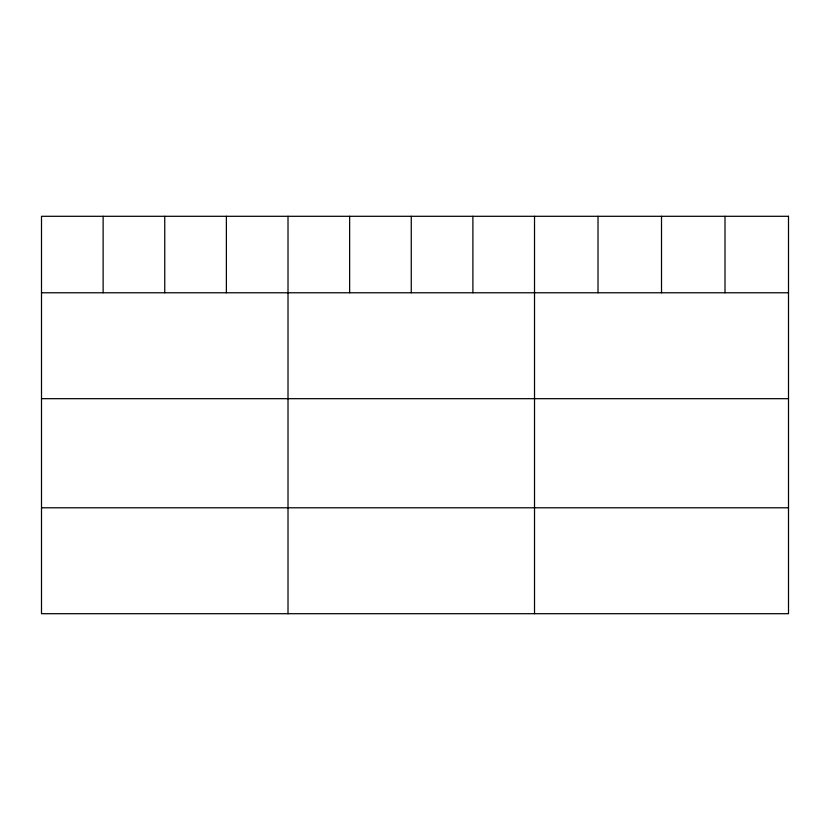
<?xml version="1.0" encoding="UTF-8"?>
<svg xmlns="http://www.w3.org/2000/svg" width="830" height="830" viewBox="0 0 830 830"><rect width="100%" height="100%" fill="white"/><g stroke="black" fill="none" stroke-linecap="round" stroke-linejoin="round"><path stroke-width="1.25" d="M41.5 292.772L788.5 292.772M41.5 398.68L788.5 398.68M41.5 507.794L788.5 507.794M725.005 216.298L725.005 292.772M661.51 216.298L661.51 292.772M598.015 216.298L598.015 292.772M534.52 216.298L534.52 613.702M472.893 216.298L472.893 292.772M411.265 216.298L411.265 292.772M349.638 216.298L349.638 292.772M288.01 216.298L288.01 613.702M226.383 216.298L226.383 292.772M164.755 216.298L164.755 292.772M103.128 216.298L103.128 292.772M788.5 216.298L41.5 216.298L41.5 613.702L788.5 613.702L788.5 216.298"/></g></svg>
